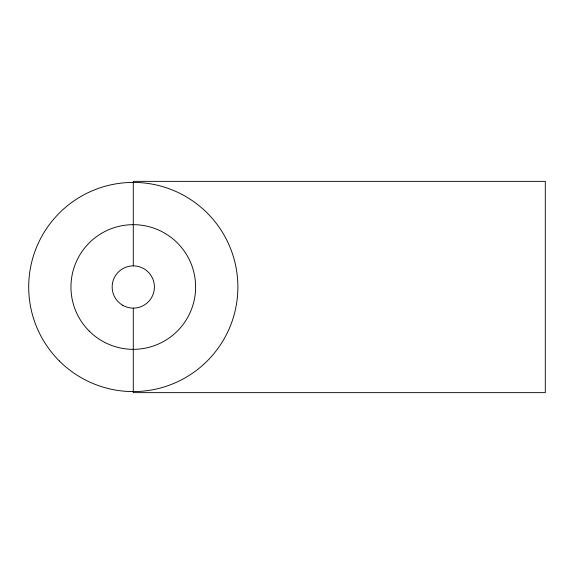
<?xml version="1.0" encoding="UTF-8"?>
<svg xmlns="http://www.w3.org/2000/svg" width="574" height="574" viewBox="0 0 574 574"><rect width="100%" height="100%" fill="white"/><g stroke="black" fill="none" stroke-linecap="round" stroke-linejoin="round"><path stroke-width="0.86" d="M133.29 265.87L133.29 181.355L545.3 181.355L545.3 392.645L133.29 392.645L133.29 308.13M59.33 360.953A104.59 104.59 0 0 0 234.314 314.071A104.59 104.59 0 0 0 106.219 185.976A104.59 104.59 0 0 0 59.33 360.953M89.214 331.076A62.329 62.329 0 0 0 193.495 303.129A62.329 62.329 0 0 0 117.153 226.795A62.329 62.329 0 0 0 89.214 331.076M122.721 305.296A21.13 21.13 0 0 0 154.413 287A21.13 21.13 0 0 0 122.721 268.704A21.13 21.13 0 0 0 122.721 305.296"/></g></svg>
